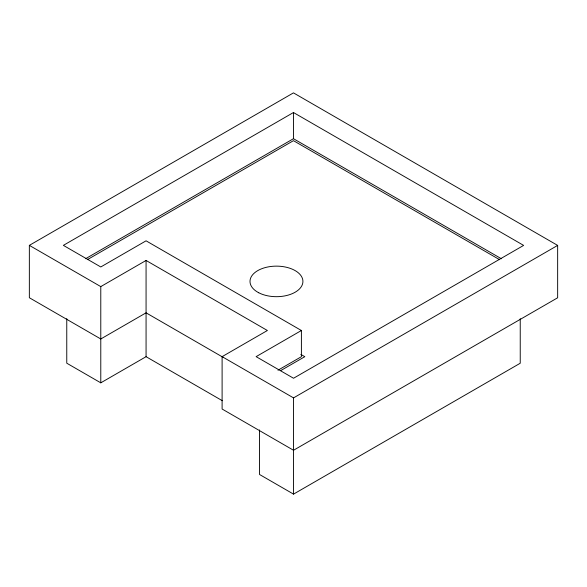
<?xml version="1.0" encoding="UTF-8"?>
<svg xmlns="http://www.w3.org/2000/svg" width="587" height="587" viewBox="0 0 587 587"><rect width="100%" height="100%" fill="white"/><g stroke="black" fill="none" stroke-linecap="round" stroke-linejoin="round"><path stroke-width="0.88" d="M29.35 245.366L293.463 92.878L557.65 245.403L557.65 297.778L293.537 450.258L222.106 409.022L222.106 356.647L267.386 330.503L146.068 260.459L100.781 286.603L29.35 245.366L29.35 297.734L100.781 338.978L146.068 312.827L222.979 357.241M301.402 330.503L256.115 356.647L293.537 378.255L523.633 245.403L293.463 112.521L63.367 245.366L100.781 266.968L146.068 240.824L301.402 330.503L301.402 356.691L277.981 370.214M85.585 258.72L293.463 138.701L501.408 258.757M87.375 259.652L293.463 140.667L499.618 259.689M66.764 318.646L66.764 363.199L100.781 382.834L146.068 356.691L222.26 400.679M280.601 370.661L304.807 356.691L300.837 354.401M222.106 356.647L293.537 397.891L557.65 245.403M259.52 429.933L259.52 474.479L293.537 494.122L520.236 363.236L520.236 318.69M293.463 112.521L293.463 138.701M293.537 397.891L293.537 494.122M146.068 260.459L146.068 356.691M100.781 286.603L100.781 382.834M258.706 292.737A26.459 15.277 0 0 0 302.327 284.622A26.459 15.277 0 0 0 268.347 266.872A26.459 15.277 0 0 0 258.706 292.737"/></g></svg>
